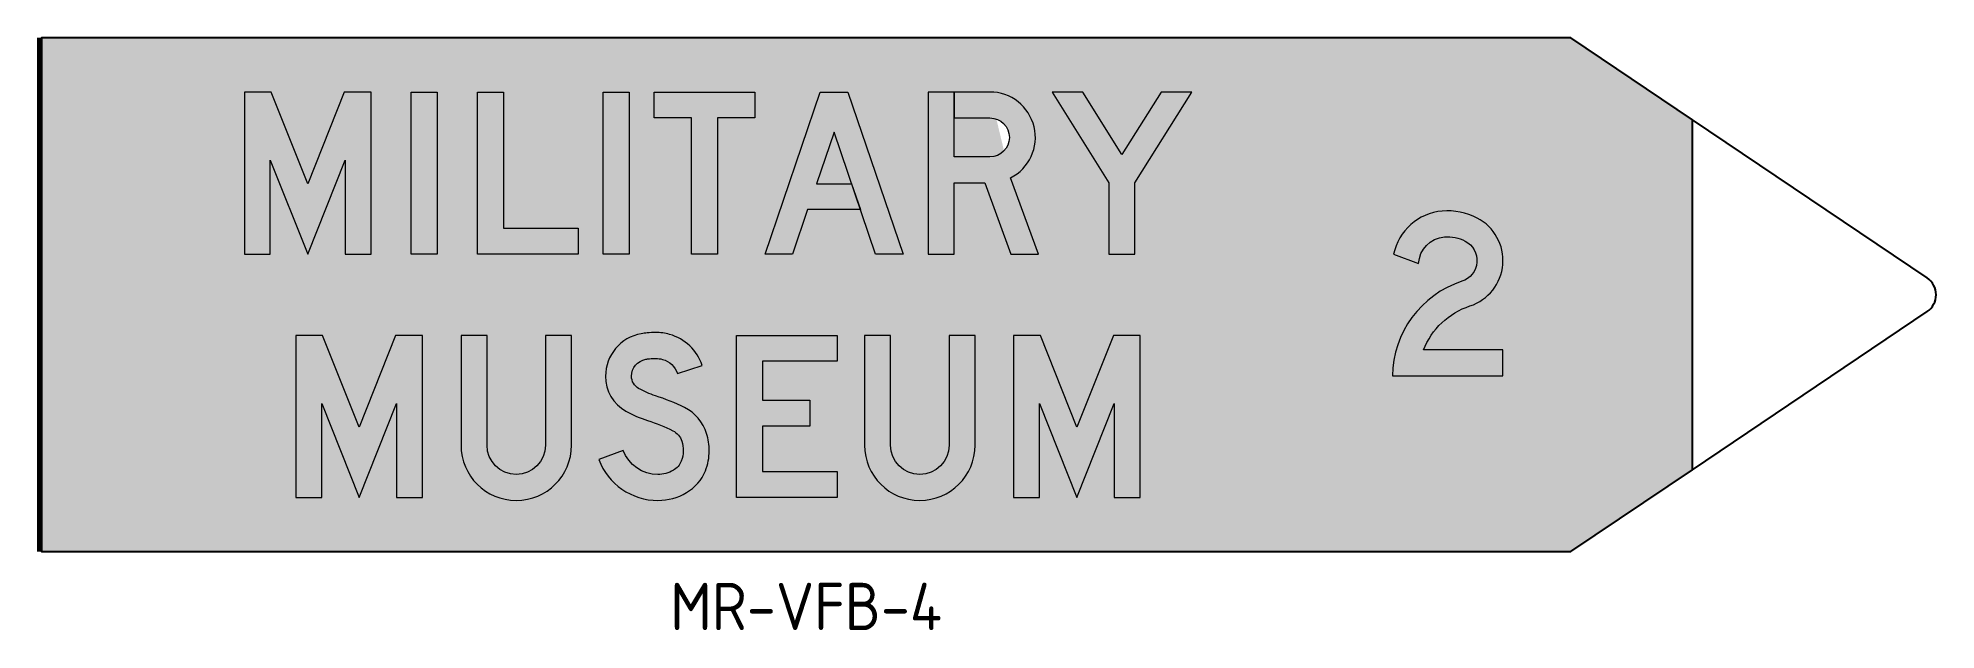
# Model space of a CAD drawing. Header units: millimetres. Extents: x 2540 to 2680, y 1538 to 1582.
import ezdxf

# ---------------------------------------------------------------- set-up
doc = ezdxf.new("R2010")
doc.units = ezdxf.units.MM
doc.layers.add('BROWN', color=7, linetype='Continuous', true_color=0x603311)
doc.layers.add('DIM', color=1, linetype='Continuous')
doc.layers.add('L25', color=1, linetype='Continuous')
doc.layers.add('GSCOLORFILL', color=3, linetype='Continuous', lineweight=0)
doc.styles.add('T35', font='isocp2.shx', dxfattribs={"height": 3.5})

# ---------------------------------------------------------------- blocks, each defined once
blk = doc.blocks.new('*U22')
at = {"layer": 'GSCOLORFILL', "linetype": 'Continuous'}
blk.add_hatch(color=0, dxfattribs=at).paths.add_polyline_path([(85.40397351026898, 116.6400592512891, 0.3215558229968101), (1.4210854715202e-14, 0), (136, 0), (136, 32), (38.19745288356728, 32.00000000000003, -0.2249236436928298), (95.3671667522128, 86.23060702391473, 0.6642443621290728), (104.2307692307691, 194.6389356678199, 0.1426548275663092), (61.17391304347787, 203.202650446529, 0.3314406107362854), (1.383142700450222, 150), (32.05900737621891, 138.4879496274376, -0.3723137363179005), (63.95652173913045, 171.3238630033579, -0.1426548275663086), (89.46153846153842, 166.2510892809378, -0.6642631802062219)])
at = {"layer": 'GSCOLORFILL', "color": 0}
blk.add_lwpolyline([(136, 32), (38.19745288356728, 32.00000000000004, -0.224917167142398), (95.36501050073713, 86.22990071213329, 0.6642582186119577), (104.2307692307693, 194.6389356678198, 0.1426548275663089), (61.17391304347825, 203.202650446529, 0.331440610736287), (1.383142700450207, 150), (32.05900737621891, 138.4879496274376, -0.3723137363179003), (63.95652173913044, 171.3238630033579, -0.1426548275663089), (89.46153846153845, 166.2510892809378, -0.6642631802097567), (85.4039735100173, 116.6400592512067, 0.3215558229962209), (0, -5.10702591327572e-15), (136, 0)], format="xyb", close=True, dxfattribs=at)
blk = doc.blocks.new('*U21')
at = {"layer": 'GSCOLORFILL', "color": 7, "xscale": 0.5999999999999999, "yscale": 0.5999999999999999, "zscale": 0.5999999999999999}
blk.add_blockref('*U22', (0, 0), dxfattribs=at)
blk = doc.blocks.new('*U20')
at = {"layer": 'GSCOLORFILL'}
blk.add_blockref('*U21', (-81.6, 0), dxfattribs=at)
blk = doc.blocks.new('*U4')
at = {"layer": 'GSCOLORFILL', "linetype": 'Continuous'}
blk.add_hatch(color=0, dxfattribs=at).paths.add_polyline_path([(124, 0), (156, -1.4210854715202e-14), (156, 200), (122.8861186431857, 200), (78, 86.80891820414051), (33.11388135681437, 200), (-2.842170943040401e-14, 200), (0, -1.4210854715202e-14), (32, 0), (31.99999999999999, 116), (78, 4.263256414560601e-14), (124, 116)])
at = {"layer": 'GSCOLORFILL', "color": 0}
blk.add_lwpolyline([(156, 0), (156, 200), (122.8861186431857, 200), (78, 86.80891820414051), (33.11388135681437, 200), (0, 200), (0, 0), (32, 0), (32, 116), (78, 0), (124, 116), (124, 0)], close=True, dxfattribs=at)
blk = doc.blocks.new('*U5')
at = {"layer": 'GSCOLORFILL', "linetype": 'Continuous'}
blk.add_hatch(color=0, dxfattribs=at).paths.add_polyline_path([(0, 200), (32, 200), (32, 0), (0, 0)])
at = {"layer": 'GSCOLORFILL', "color": 0}
blk.add_lwpolyline([(0, 200), (32, 200), (32, 0), (0, 0)], close=True, dxfattribs=at)
blk = doc.blocks.new('*U6')
at = {"layer": 'GSCOLORFILL', "linetype": 'Continuous'}
blk.add_hatch(color=0, dxfattribs=at).paths.add_polyline_path([(32, 32), (124, 32), (124, 0), (0, 0), (0, 200), (32, 200)])
at = {"layer": 'GSCOLORFILL', "color": 0}
blk.add_lwpolyline([(32, 32), (124, 32), (124, 0), (0, 0), (0, 200), (32, 200)], close=True, dxfattribs=at)
blk = doc.blocks.new('*U7')
at = {"layer": 'GSCOLORFILL', "linetype": 'Continuous'}
blk.add_hatch(color=0, dxfattribs=at).paths.add_polyline_path([(0, 200), (32, 200), (32, 0), (0, 0)])
at = {"layer": 'GSCOLORFILL', "color": 0}
blk.add_lwpolyline([(0, 200), (32, 200), (32, 0), (0, 0)], close=True, dxfattribs=at)
blk = doc.blocks.new('*U8')
at = {"layer": 'GSCOLORFILL', "linetype": 'Continuous'}
blk.add_hatch(color=0, dxfattribs=at).paths.add_polyline_path([(124, 200), (124, 168), (78, 168), (78, 0), (46, 0), (46, 168), (0, 168), (0, 200)])
at = {"layer": 'GSCOLORFILL', "color": 0}
blk.add_lwpolyline([(124, 200), (124, 168), (78, 168), (78, 0), (46, 0), (46, 168), (0, 168), (0, 200)], close=True, dxfattribs=at)
blk = doc.blocks.new('*U9')
at = {"layer": 'GSCOLORFILL', "linetype": 'Continuous'}
blk.add_hatch(color=0, dxfattribs=at).paths.add_polyline_path([(0, 0), (68, 200), (102, 200), (170, 0), (136.2009704281322, 0), (85, 150.5910894945062), (63.37275643622598, 86.9815496010532), (106.6166813670329, 86.9815496010532), (117.4966813670329, 54.9815496010532), (52.49275643622593, 54.9815496010532), (33.79902957186789, 0)])
at = {"layer": 'GSCOLORFILL', "color": 0}
blk.add_lwpolyline([(0, 0), (68, 200), (102, 200), (170, 0), (136.2009704281322, 0), (85, 150.5910894945062), (63.37275643622598, 86.9815496010532), (106.6166813670329, 86.9815496010532), (117.4966813670329, 54.9815496010532), (52.49275643622593, 54.9815496010532), (33.79902957186789, 0)], close=True, dxfattribs=at)
blk = doc.blocks.new('*U10')
at = {"layer": 'GSCOLORFILL'}
h = blk.add_hatch(color=0, dxfattribs=at)
edge = h.paths.add_edge_path()
edge.add_line((32.005, 200.0000000000001), (32.005, 168))
edge.add_line((32.005, 168), (75.95926078043158, 168))
edge.add_arc((75.95926078043156, 144), 24, -90, 90, ccw=False)
edge.add_line((75.95926078043158, 120), (32, 120))
edge.add_line((32, 120), (32, 200.0000000000001))
edge.add_line((32, 200.0000000000001), (0, 200.0000000000001))
edge.add_line((0, 200.0000000000001), (0, 0))
edge.add_line((0, 0), (32, 0))
edge.add_line((32, 0), (32, 87.99999999999999))
edge.add_line((32, 87.99999999999999), (69.56177767763825, 87.99999999999989))
edge.add_line((69.56177767763825, 87.99999999999989), (101.9068749928872, -1.13686837721616e-13))
edge.add_line((101.9068749928872, -1.13686837721616e-13), (136.0000005012898, 0))
edge.add_line((136.0000005012898, 0), (101.4069289715749, 94.11597266024452))
edge.add_arc((75.95926078043153, 144), 56.00000000000001, 297.0277924266878, 449.9999999999999)
edge.add_line((75.95926078043158, 200), (32.005, 200.0000000000001))
at = {"layer": 'GSCOLORFILL', "color": 0}
blk.add_lwpolyline([(32.005, 200.0000000000001), (32.005, 168), (75.95926078043158, 168, -0.9999999999999997), (75.95926078043158, 120), (32, 120), (32, 200.0000000000001), (0, 200.0000000000001), (0, 0), (32, 0), (32, 87.99999999999999), (69.56177767763825, 87.99999999999989), (101.9068749928872, -1.13686837721616e-13), (136.0000005012898, 0), (101.4069289715749, 94.11597266024452, 0.7881398215037695), (75.95926078043158, 200)], format="xyb", close=True, dxfattribs=at)
blk = doc.blocks.new('*U11')
at = {"layer": 'GSCOLORFILL', "linetype": 'Continuous'}
blk.add_hatch(color=0, dxfattribs=at).paths.add_polyline_path([(86, 122.7774792451623), (37.73592452822641, 200), (-1.4210854715202e-14, 200), (70, 87.99999999999996), (70, 0), (102, 0), (102, 87.99999999999997), (172, 200), (134.2640754717736, 200)])
at = {"layer": 'GSCOLORFILL', "color": 0}
blk.add_lwpolyline([(70, 0), (102, 0), (102, 87.99999999999997), (172, 200), (134.2640754717736, 200), (86, 122.7774792451623), (37.73592452822641, 200), (0, 200), (70, 87.99999999999997)], close=True, dxfattribs=at)
blk = doc.blocks.new('*U3')
at = {"layer": 'GSCOLORFILL', "color": 7}
for name, p, xscale, yscale, zscale in [('*U4', (0, 0), 0.6, 0.6, 0.6), ('*U5', (123.2971962616822, 0), 0.6, 0.6, 0.6), ('*U6', (172.1943925233644, 0), 0.6000000000000001, 0.6000000000000001, 0.6000000000000001), ('*U7', (265.1551401869158, 0), 0.6, 0.6, 0.6), ('*U8', (302.9158878504671, 0), 0.6, 0.6, 0.6), ('*U9', (384.7401869158876, 0), 0.6, 0.6, 0.6), ('*U10', (505.300934579439, 0), 0.5999999977884275, 0.6, 0.5999999977884275), ('*U11', (596.7999999999997, 0), 0.6, 0.6, 0.6)]:
    blk.add_blockref(name, p, dxfattribs=dict(at, xscale=xscale, yscale=yscale, zscale=zscale))
blk = doc.blocks.new('*U2')
at = {"layer": 'GSCOLORFILL'}
blk.add_blockref('*U3', (0, 0), dxfattribs=at)
blk = doc.blocks.new('*U14')
at = {"layer": 'GSCOLORFILL', "linetype": 'Continuous'}
blk.add_hatch(color=0, dxfattribs=at).paths.add_polyline_path([(124, 0), (156, -1.4210854715202e-14), (156, 200), (122.8861186431857, 200), (78, 86.80891820414051), (33.11388135681437, 200), (-2.842170943040401e-14, 200), (0, -1.4210854715202e-14), (32, 0), (31.99999999999999, 116), (78, 4.263256414560601e-14), (124, 116)])
at = {"layer": 'GSCOLORFILL', "color": 0}
blk.add_lwpolyline([(156, 0), (156, 200), (122.8861186431857, 200), (78, 86.80891820414051), (33.11388135681437, 200), (0, 200), (0, 0), (32, 0), (32, 116), (78, 0), (124, 116), (124, 0)], close=True, dxfattribs=at)
blk = doc.blocks.new('*U15')
at = {"layer": 'GSCOLORFILL', "linetype": 'Continuous'}
blk.add_hatch(color=0, dxfattribs=at).paths.add_polyline_path([(32, 200), (0, 200), (0, 64.50000000000003, 1), (136, 64.50000000000001), (136, 200), (104, 200), (104, 64.5, -1), (32, 64.5)])
at = {"layer": 'GSCOLORFILL', "color": 0}
blk.add_lwpolyline([(0, 200), (0, 64.50000000000001, 0.9999999999999999), (136, 64.5), (136, 200), (104, 200), (104, 64.5, -0.9999999999999999), (32, 64.5), (32, 200)], format="xyb", close=True, dxfattribs=at)
blk = doc.blocks.new('*U16')
at = {"layer": 'GSCOLORFILL'}
h = blk.add_hatch(color=0, dxfattribs=at)
edge = h.paths.add_edge_path()
edge.add_arc((70.1138021978752, 139.8349602439573), 31.66503975604266, 74.46761882983748, 89.99999999999949, ccw=False)
edge.add_arc((71.3696192161812, 144.3533723390851), 26.97535701145702, 18.43416843661788, 74.46761882983628, ccw=False)
edge.add_line((96.96080605563554, 152.8833806652067), (127.3188094182871, 163.002255693254))
edge.add_arc((71.36961921618015, 144.353372339084), 58.97535701145839, 18.43416843661881, 74.46761882983712)
edge.add_arc((70.11380219787513, 139.8349602439579), 63.66503975604209, 74.46761882983806, 90.00000000000007)
edge.add_arc((70.11380219787479, 87.17811100693781), 116.3218889930622, 89.9999999999999, 95.2020845234282)
edge.add_arc((67.43430500120193, 116.6089654807096), 86.76931042057018, 95.20208452342847, 100.0660043927367)
edge.add_arc((61.58281260194143, 149.5723280011554), 53.29061223869736, 100.0660043927364, 179.9999999999999)
edge.add_arc((57.59622376642022, 149.5723280011556), 49.30402340317619, 180.0000000000001, 240.52539161732)
edge.add_arc((102.7723739602681, 229.5035335058325), 141.1184131237858, 240.5253916173195, 252.4229875600029)
edge.add_arc((-5.154268137836397, -111.1985611304835), 216.269439725392, 63.49479254048009, 72.42298756000332, ccw=False)
edge.add_arc((81.8551508929528, 63.27562188433956), 21.3030848362331, 17.092358613638112, 63.49479254048032, ccw=False)
edge.add_arc((63.63858117502647, 57.67413260573686), 40.36141882497336, -3.979039320256561e-13, 17.092358613637316, ccw=False)
edge.add_arc((69.9103151940142, 57.67413260573653), 34.08968480598563, -21.835978028378975, 1.1368683772161603e-13, ccw=False)
edge.add_arc((80.10296240503372, 53.58993848622082), 23.10921583721245, 300.42010376624256, 338.164021971621, ccw=False)
edge.add_arc((72.8177436446915, 65.9973167222282), 37.49731672222823, 270, 300.4201037662423, ccw=False)
edge.add_arc((72.8177436446915, 74.31938926379084), 45.81938926379087, 200.6540005308843, 270, ccw=False)
edge.add_line((29.94328044301864, 58.15780401743604), (-1.13686837721616e-13, 46.87064510517077))
edge.add_arc((72.8177436446915, 74.31938926379081), 77.81938926379084, 200.6540005308842, 269.9999999999999)
edge.add_arc((72.81774364469143, 65.99731672222829), 69.49731672222832, 270, 300.4201037662423)
edge.add_arc((80.10296240503381, 53.58993848622094), 55.10921583721249, 300.4201037662422, 338.1640219716207)
edge.add_arc((69.91031519401427, 57.67413260573646), 66.08968480598561, 338.1640219716209, 360.0000000000001)
edge.add_arc((63.63858117502664, 57.67413260573625), 72.36141882497324, 2.475474397389851e-13, 17.0923586136379)
edge.add_arc((81.85515089295299, 63.27562188433996), 53.30308483623269, 17.09235861363737, 63.49479254047974)
edge.add_arc((-5.154268137833228, -111.1985611304757), 248.2694397253836, 63.49479254047985, 72.42298756000305)
edge.add_arc((102.7723739602719, 229.5035335058409), 109.118413123795, 240.5253916173198, 252.4229875600031, ccw=False)
edge.add_arc((57.59622376642032, 149.5723280011554), 17.30402340317605, 179.9999999999995, 240.52539161731931, ccw=False)
edge.add_arc((61.5828126019415, 149.5723280011556), 21.29061223869724, 100.06600439273649, 180.0000000000001, ccw=False)
edge.add_arc((67.4343050012016, 116.6089654807094), 54.76931042057032, 95.2020845234282, 100.06600439273637, ccw=False)
edge.add_arc((70.11380219787529, 87.17811100693291), 84.32188899306706, 89.99999999999989, 95.2020845234282, ccw=False)
at = {"layer": 'GSCOLORFILL', "color": 0}
blk.add_lwpolyline([(70.11380219787549, 171.5, -0.06787675261042452), (78.59315953967007, 170.3435695505434, -0.2494830365654269), (96.96080605563554, 152.8833806652067), (127.3188094182871, 163.002255693254, 0.2494830365654264), (87.1622135193237, 201.1749061075884, 0.06787675261042452), (70.11380219787503, 203.5, 0.02270227471950201), (59.56703468978424, 203.0208818389779, 0.02122604096759155), (52.26854324855611, 202.0426409332105, 0.3636441175402912), (8.292200363244035, 149.5723280011555, 0.2704077510795036), (33.33678063119186, 106.6495351923277, 0.0519597405227712), (60.15638590907122, 94.97367033413467, -0.03897631886995447), (91.36227347427217, 82.33962051430993, -0.2052815878054308), (102.2173258005502, 69.53687228439209, -0.07471806484743376), (103.9999999999998, 57.67413260573662, -0.09556678149168694), (101.5541485995273, 44.99444737401317, -0.1661941654668835), (91.8039988447623, 33.66202833871628, -0.1335177693873042), (72.81774364469152, 28.49999999999997, -0.3121642975364797), (29.94328044301864, 58.15780401743604), (-1.13686837721616e-13, 46.87064510517077, 0.3121642975364798), (72.8177436446914, -3.500000000000028, 0.1335177693873042), (108.0067626559153, 6.067274401056522, 0.1661941654668837), (131.2582269663246, 33.09202205901265, 0.09556678149168694), (135.9999999999999, 57.67413260573656, 0.07471806484743371), (132.8039568942247, 78.94208351750389, 0.2052815878054319), (105.6432062565885, 110.9762222482267, 0.03897631886995447), (69.81998392899993, 125.4796512773732, -0.05195974052277098), (49.08199018496828, 134.5078979602233, -0.2704077510795024), (40.29220036324426, 149.5723280011556, -0.3636441175402912), (57.86158500182569, 170.5352150791966, -0.02122604096759155), (62.46843668024741, 171.1526866203946, -0.02270227471950201)], format="xyb", close=True, dxfattribs=at)
blk = doc.blocks.new('*U17')
at = {"layer": 'GSCOLORFILL', "linetype": 'Continuous'}
blk.add_hatch(color=0, dxfattribs=at).paths.add_polyline_path([(124, 168), (32, 168), (32, 120), (90.15557582658448, 120), (90.15557582658454, 88), (32, 88), (32, 32), (124, 32), (124, 0), (0, 0), (0, 200), (124, 200)])
at = {"layer": 'GSCOLORFILL', "color": 0}
blk.add_lwpolyline([(124, 168), (32, 168), (32, 120), (90.15557582658448, 120), (90.15557582658454, 88), (32, 88), (32, 32), (124, 32), (124, 0), (0, 0), (0, 200), (124, 200)], close=True, dxfattribs=at)
blk = doc.blocks.new('*U18')
at = {"layer": 'GSCOLORFILL', "linetype": 'Continuous'}
blk.add_hatch(color=0, dxfattribs=at).paths.add_polyline_path([(32, 200), (0, 200), (0, 64.50000000000003, 1), (136, 64.50000000000001), (136, 200), (104, 200), (104, 64.5, -1), (32, 64.5)])
at = {"layer": 'GSCOLORFILL', "color": 0}
blk.add_lwpolyline([(0, 200), (0, 64.50000000000001, 0.9999999999999999), (136, 64.5), (136, 200), (104, 200), (104, 64.5, -0.9999999999999999), (32, 64.5), (32, 200)], format="xyb", close=True, dxfattribs=at)
blk = doc.blocks.new('*U19')
at = {"layer": 'GSCOLORFILL', "linetype": 'Continuous'}
blk.add_hatch(color=0, dxfattribs=at).paths.add_polyline_path([(124, 0), (156, -1.4210854715202e-14), (156, 200), (122.8861186431857, 200), (78, 86.80891820414051), (33.11388135681437, 200), (-2.842170943040401e-14, 200), (0, -1.4210854715202e-14), (32, 0), (31.99999999999999, 116), (78, 4.263256414560601e-14), (124, 116)])
at = {"layer": 'GSCOLORFILL', "color": 0}
blk.add_lwpolyline([(156, 0), (156, 200), (122.8861186431857, 200), (78, 86.80891820414051), (33.11388135681437, 200), (0, 200), (0, 0), (32, 0), (32, 116), (78, 0), (124, 116), (124, 0)], close=True, dxfattribs=at)
blk = doc.blocks.new('*U13')
at = {"layer": 'GSCOLORFILL', "color": 7}
for name, p, xscale, yscale, zscale in [('*U14', (0, 0), 0.6, 0.6, 0.6), ('*U15', (122.1090909090909, 0), 0.6, 0.6, 0.6), ('*U16', (223.9030303030303, 0), 0.6000000000000001, 0.6000000000000001, 0.6000000000000001), ('*U17', (325.6969696969697, 0), 0.6, 0.6, 0.6), ('*U18', (420.2909090909091, 0), 0.6, 0.6, 0.6), ('*U19', (530.4, 0), 0.6, 0.6, 0.6)]:
    blk.add_blockref(name, p, dxfattribs=dict(at, xscale=xscale, yscale=yscale, zscale=zscale))
blk = doc.blocks.new('*U12')
at = {"layer": 'GSCOLORFILL'}
blk.add_blockref('*U13', (-312, 0), dxfattribs=at)

msp = doc.modelspace()

# ---------------------------------------------------------------- hatches: boundary and pattern name
at = {"layer": 'BROWN'}
h = msp.add_hatch(color=256, dxfattribs=at)
h.dxf.hatch_style = 1
h.paths.add_polyline_path([(2662.427468472642, 1575.642760315483), (2653.440663380346, 1581.704436889439), (2540.42688430713, 1581.704436889439), (2540.42688430713, 1543.704436889439), (2653.440663380346, 1543.704436889439), (2662.427468472642, 1549.766113463397)])
h.paths.add_polyline_path([(2564.786884307131, 1565.704436889439), (2564.786884307131, 1577.704436889439), (2562.800051425721, 1577.704436889439), (2560.10688430713, 1570.912971981688), (2557.41371718854, 1577.704436889439), (2555.42688430713, 1577.704436889439), (2555.42688430713, 1565.704436889439), (2557.34688430713, 1565.704436889439), (2557.34688430713, 1572.664436889439), (2560.10688430713, 1565.704436889439), (2562.86688430713, 1572.664436889439), (2562.86688430713, 1565.704436889439)], flags=16)
h.paths.add_polyline_path([(2567.756603933299, 1577.704436889439), (2569.676603933299, 1577.704436889439), (2569.676603933299, 1565.704436889439), (2567.756603933299, 1565.704436889439)], flags=16)
h.paths.add_polyline_path([(2574.566323559467, 1567.624436889439), (2580.086323559467, 1567.624436889439), (2580.086323559467, 1565.704436889439), (2572.646323559467, 1565.704436889439), (2572.646323559467, 1577.704436889439), (2574.566323559467, 1577.704436889439)], flags=16)
h.paths.add_polyline_path([(2581.942398325822, 1577.704436889439), (2583.862398325822, 1577.704436889439), (2583.862398325822, 1565.704436889439), (2581.942398325822, 1565.704436889439)], flags=16)
h.paths.add_polyline_path([(2593.158473092177, 1577.704436889439), (2593.158473092177, 1575.784436889439), (2590.398473092177, 1575.784436889439), (2590.398473092177, 1565.704436889439), (2588.478473092177, 1565.704436889439), (2588.478473092177, 1575.784436889439), (2585.718473092177, 1575.784436889439), (2585.718473092177, 1577.704436889439)], flags=16)
h.paths.add_polyline_path([(2593.900902998719, 1565.704436889439), (2597.980902998719, 1577.704436889439), (2600.020902998719, 1577.704436889439), (2604.100902998719, 1565.704436889439), (2602.072961224407, 1565.704436889439), (2599.000902998719, 1574.73990225911), (2597.703268384893, 1570.923329865503), (2600.297903880741, 1570.923329865503), (2600.950703880741, 1569.003329865503), (2597.050468384893, 1569.003329865503), (2595.928844773031, 1565.704436889439)], flags=16)
edge = h.paths.add_edge_path(flags=16)
edge.add_line((2607.877277757996, 1577.704436889439), (2607.877277757996, 1575.784436889439))
edge = h.paths.add_edge_path(flags=16)
edge.add_line((2607.877277757996, 1575.784436889439), (2610.514533395101, 1575.784436889439))
edge = h.paths.add_edge_path(flags=0)
edge.add_ellipse((2610.514533395101, 1574.344436889439), major_axis=(2.672351652647087e-06, 1.43999999999753), ratio=0.999999996314052, start_angle=180.0001063294942, end_angle=360.0001063294943)
edge = h.paths.add_edge_path(flags=16)
edge.add_line((2610.514533395101, 1572.904436889439), (2607.876977757997, 1572.904436889439))
edge = h.paths.add_edge_path(flags=16)
edge.add_line((2607.876977757997, 1572.904436889439), (2607.876977757997, 1577.704436889439))
edge = h.paths.add_edge_path(flags=16)
edge.add_line((2607.876977757997, 1577.704436889439), (2605.956977765074, 1577.704436889439))
edge = h.paths.add_edge_path(flags=16)
edge.add_line((2605.956977765074, 1577.704436889439), (2605.956977765074, 1565.704436889439))
edge = h.paths.add_edge_path(flags=16)
edge.add_line((2605.956977765074, 1565.704436889439), (2607.876977757997, 1565.704436889439))
edge = h.paths.add_edge_path(flags=16)
edge.add_line((2607.876977757997, 1565.704436889439), (2607.876977757997, 1570.984436889439))
edge = h.paths.add_edge_path(flags=16)
edge.add_line((2607.876977757997, 1570.984436889439), (2610.130684410349, 1570.984436889439))
edge = h.paths.add_edge_path(flags=16)
edge.add_line((2610.130684410348, 1570.984436889439), (2612.07139024211, 1565.704436889439))
edge = h.paths.add_edge_path(flags=16)
edge.add_line((2612.07139024211, 1565.704436889439), (2614.116977765074, 1565.704436889439))
edge = h.paths.add_edge_path(flags=16)
edge.add_line((2614.116977765074, 1565.704436889439), (2612.041393480942, 1571.351395249054))
edge = h.paths.add_edge_path(flags=16)
edge.add_ellipse((2610.514533395101, 1574.344436889439), major_axis=(-7.516669723094524e-06, 3.359999999991583), ratio=0.9999999963140478, start_angle=207.0276642500654, end_angle=359.9998718233772)
edge = h.paths.add_edge_path(flags=16)
edge.add_line((2610.514533395101, 1577.704436889439), (2607.877277757996, 1577.704436889439))
h.paths.add_polyline_path([(2619.306884307131, 1565.704436889439), (2621.226884307131, 1565.704436889439), (2621.226884307131, 1570.984436889439), (2625.42688430713, 1577.704436889439), (2623.162728835437, 1577.704436889439), (2620.266884307131, 1573.071085644149), (2617.371039778824, 1577.704436889439), (2615.10688430713, 1577.704436889439), (2619.306884307131, 1570.984436889439)], flags=16)
h.paths.add_polyline_path([(2568.58688430713, 1547.704436889439), (2568.58688430713, 1559.704436889439), (2566.600051425722, 1559.704436889439), (2563.90688430713, 1552.912971981688), (2561.213717188539, 1559.704436889439), (2559.226884307131, 1559.704436889439), (2559.226884307131, 1547.704436889439), (2561.14688430713, 1547.704436889439), (2561.14688430713, 1554.664436889439), (2563.90688430713, 1547.704436889439), (2566.66688430713, 1554.664436889439), (2566.66688430713, 1547.704436889439)], flags=16)
edge = h.paths.add_edge_path(flags=16)
edge.add_line((2571.43779339804, 1559.704436889439), (2571.43779339804, 1551.574436889439))
edge.add_arc((2575.517793398039, 1551.574436889439), 4.080000000000019, 180, 360)
edge.add_line((2579.597793398039, 1551.574436889439), (2579.597793398039, 1559.704436889439))
edge.add_line((2579.597793398039, 1559.704436889439), (2577.677793398039, 1559.704436889439))
edge.add_line((2577.677793398039, 1559.704436889439), (2577.677793398039, 1551.574436889439))
edge.add_arc((2575.517793398039, 1551.574436889439), 2.159999999999991, -180, 0, ccw=False)
edge.add_line((2573.35779339804, 1551.574436889439), (2573.35779339804, 1559.704436889439))
edge.add_line((2573.35779339804, 1559.704436889439), (2571.43779339804, 1559.704436889439))
edge = h.paths.add_edge_path(flags=16)
edge.add_arc((2585.824015469306, 1556.094534504077), 1.899902385362543, 74.46761882983509, 89.99999999999733, ccw=False)
edge.add_arc((2585.899364490404, 1556.365639229785), 1.618521420687415, 18.43416843661771, 74.46761882983589, ccw=False)
edge.add_line((2587.434835700772, 1556.877439729352), (2589.256315902531, 1557.484572231035))
edge.add_arc((2585.899364490404, 1556.365639229784), 3.538521420687501, 18.43416843661894, 74.46761882983738)
edge.add_arc((2585.824015469306, 1556.094534504077), 3.819902385362525, 74.46761882983796, 90)
edge.add_arc((2585.824015469306, 1552.935123549856), 6.979313339583655, 89.99999999999814, 95.20208452342642)
edge.add_arc((2585.663245637505, 1554.700974818282), 5.206158625234363, 95.20208452342892, 100.0660043927372)
edge.add_arc((2585.31215609355, 1556.678776569509), 3.197436734321844, 100.0660043927366, 180)
edge.add_arc((2585.072960763418, 1556.678776569509), 2.958241404190585, 180.0000000000004, 240.5253916173203)
edge.add_arc((2587.783529775049, 1561.474648899789), 8.46710478742709, 240.52539161732, 252.4229875600034)
edge.add_arc((2581.307931249163, 1541.03252322161), 12.97616638352362, 63.49479254047998, 72.42298756000321, ccw=False)
edge.add_arc((2586.528496391011, 1551.5009742025), 1.278185090173976, 17.092358613637714, 63.49479254047981, ccw=False)
edge.add_arc((2585.435502207935, 1551.164884845783), 2.42168512949838, 1.5916157281026244e-12, 17.092358613639306, ccw=False)
edge.add_arc((2585.811806249074, 1551.164884845784), 2.045381088359136, 338.164021971618, 359.99999999999744, ccw=False)
edge.add_arc((2586.423365081735, 1550.919833198613), 1.386552950232713, 300.42010376624387, 338.1640219716227, ccw=False)
edge.add_arc((2585.986251956115, 1551.664275892773), 2.249839003333749, 270, 300.4201037662422, ccw=False)
edge.add_arc((2585.986251956115, 1552.163600245267), 2.749163355827454, 200.6540005308842, 270, ccw=False)
edge.add_line((2583.413784164014, 1551.193905130486), (2581.617187337433, 1550.51667559575))
edge.add_arc((2585.986251956115, 1552.163600245267), 4.669163355827432, 200.6540005308842, 270)
edge.add_arc((2585.986251956115, 1551.664275892773), 4.169839003333709, 269.9999999999994, 300.4201037662417)
edge.add_arc((2586.423365081735, 1550.919833198613), 3.30655295023274, 300.4201037662426, 338.164021971621)
edge.add_arc((2585.811806249074, 1551.164884845784), 3.965381088359211, 338.1640219716206, 359.9999999999997)
edge.add_arc((2585.435502207935, 1551.164884845783), 4.341685129498365, 9.001725081417703e-13, 17.09235861363849)
edge.add_arc((2586.528496391011, 1551.5009742025), 3.198185090173943, 17.09235861363714, 63.49479254047948)
edge.add_arc((2581.307931249164, 1541.032523221611), 14.89616638352298, 63.49479254047948, 72.4229875600027)
edge.add_arc((2587.78352977505, 1561.47464889979), 6.547104787427816, 240.5253916173202, 252.4229875600035, ccw=False)
edge.add_arc((2585.072960763418, 1556.678776569509), 1.03824140419054, 180, 240.5253916173212, ccw=False)
edge.add_arc((2585.31215609355, 1556.678776569509), 1.277436734321827, 100.06600439273672, 180.000000000001, ccw=False)
edge.add_arc((2585.663245637505, 1554.700974818282), 3.286158625234283, 95.20208452342769, 100.06600439273598, ccw=False)
edge.add_arc((2585.824015469306, 1552.935123549855), 5.059313339584175, 90, 95.20208452342831, ccw=False)
h.paths.add_polyline_path([(2599.236581276828, 1557.784436889439), (2593.716581276827, 1557.784436889439), (2593.716581276827, 1554.904436889439), (2597.205915826422, 1554.904436889439), (2597.205915826422, 1552.984436889439), (2593.716581276827, 1552.984436889439), (2593.716581276827, 1549.624436889439), (2599.236581276828, 1549.624436889439), (2599.236581276828, 1547.704436889439), (2591.796581276828, 1547.704436889439), (2591.796581276828, 1559.704436889439), (2599.236581276828, 1559.704436889439)], flags=16)
edge = h.paths.add_edge_path(flags=16)
edge.add_line((2601.255975216221, 1559.704436889439), (2601.255975216221, 1551.574436889439))
edge.add_arc((2605.335975216221, 1551.574436889439), 4.080000000000019, 180, 360)
edge.add_line((2609.415975216221, 1551.574436889439), (2609.415975216221, 1559.704436889439))
edge.add_line((2609.415975216221, 1559.704436889439), (2607.495975216221, 1559.704436889439))
edge.add_line((2607.495975216221, 1559.704436889439), (2607.495975216221, 1551.574436889439))
edge.add_arc((2605.335975216221, 1551.574436889439), 2.159999999999991, -180, 0, ccw=False)
edge.add_line((2603.175975216221, 1551.574436889439), (2603.175975216221, 1559.704436889439))
edge.add_line((2603.175975216221, 1559.704436889439), (2601.255975216221, 1559.704436889439))
h.paths.add_polyline_path([(2621.62688430713, 1547.704436889439), (2621.62688430713, 1559.704436889439), (2619.640051425722, 1559.704436889439), (2616.94688430713, 1552.912971981688), (2614.253717188539, 1559.704436889439), (2612.266884307131, 1559.704436889439), (2612.266884307131, 1547.704436889439), (2614.186884307131, 1547.704436889439), (2614.186884307131, 1554.664436889439), (2616.94688430713, 1547.704436889439), (2619.706884307131, 1554.664436889439), (2619.706884307131, 1547.704436889439)], flags=16)
edge = h.paths.add_edge_path(flags=16)
edge.add_line((2648.42688430713, 1558.624436889439), (2642.558731480145, 1558.624436889439))
edge.add_arc((2647.707457846525, 1556.631629295637), 5.520929749759074, 108.1376736632987, 158.8411381678195, ccw=False)
edge.add_arc((2644.88688430713, 1565.24236752296), 3.540000000000006, 288.1358655212397, 422.5135737496185)
edge.add_arc((2644.34688430713, 1564.204436889439), 4.709999999999937, 62.51357374961871, 94.98854197555617)
edge.add_arc((2644.286884307131, 1564.891823243683), 4.02000000000003, 94.98854197555623, 168.3377137829597)
edge.add_line((2640.349872869157, 1565.704436889439), (2642.190424749704, 1565.013713867086))
edge.add_arc((2644.286884307131, 1564.891823243683), 2.100000000000029, 94.9885419755567, 176.6725020651434, ccw=False)
edge.add_arc((2644.34688430713, 1564.204436889439), 2.790000000000028, 62.51357374961901, 94.9885419755563, ccw=False)
edge.add_arc((2644.88688430713, 1565.24236752296), 1.620000000000023, -71.86492346092649, 62.51357374961782, ccw=False)
edge.add_arc((2647.707457846529, 1556.631629295635), 7.440929749762792, 108.1373788773559, 179.4393665106585)
edge.add_line((2640.266884307131, 1556.704436889439), (2648.42688430713, 1556.704436889439))
edge.add_line((2648.42688430713, 1556.704436889439), (2648.42688430713, 1558.624436889439))

# ---------------------------------------------------------------- linework, layer by layer
for p, q in [((2540.17688430713, 1581.704436889439), (2540.17688430713, 1543.704436889439)), ((2540.30188430713, 1581.704436889439), (2540.30188430713, 1543.704436889439)), ((2540.42688430713, 1581.704436889439), (2540.42688430713, 1543.704436889439))]:
    msp.add_line(p, q, dxfattribs=at)
at = {"layer": 'BROWN', "linetype": 'Continuous', "transparency": 33554687}
msp.add_lwpolyline([(2662.427468472642, 1575.642760315483), (2653.440663380346, 1581.704436889439), (2540.42688430713, 1581.704436889439), (2540.42688430713, 1543.704436889439), (2653.440663380346, 1543.704436889439), (2653.440663380346, 1543.704436889439), (2662.427468472642, 1549.766113463397)], close=True, dxfattribs=at)
at = {"layer": 'L25', "linetype": 'Continuous', "transparency": 33554687}
msp.add_lwpolyline([(2662.42688430713, 1549.765719438783), (2679.765673662337, 1561.460880530607, 0.5317094316614787), (2679.765673662337, 1563.947993248272), (2662.42688430713, 1575.643154340095)], format="xyb", dxfattribs=at)

# ---------------------------------------------------------------- block references
at = {"layer": 'GSCOLORFILL', "xscale": 0.1, "yscale": 0.1, "zscale": 0.1}
for name, p in [('*U2', (2555.42688430713, 1565.704436889439)), ('*U20', (2648.42688430713, 1556.704436889439)), ('*U12', (2590.42688430713, 1547.704436889439))]:
    msp.add_blockref(name, p, dxfattribs=at)

# ---------------------------------------------------------------- texts
at = {"layer": 'DIM', "color": 3, "insert": (2596.934218307936, 1541.404436889439), "char_height": 3.5, "width": 16.42482756211029, "attachment_point": 2, "style": 'T35'}
msp.add_mtext('MR-VFB-4', dxfattribs=at)

doc.saveas('drawing.dxf')
